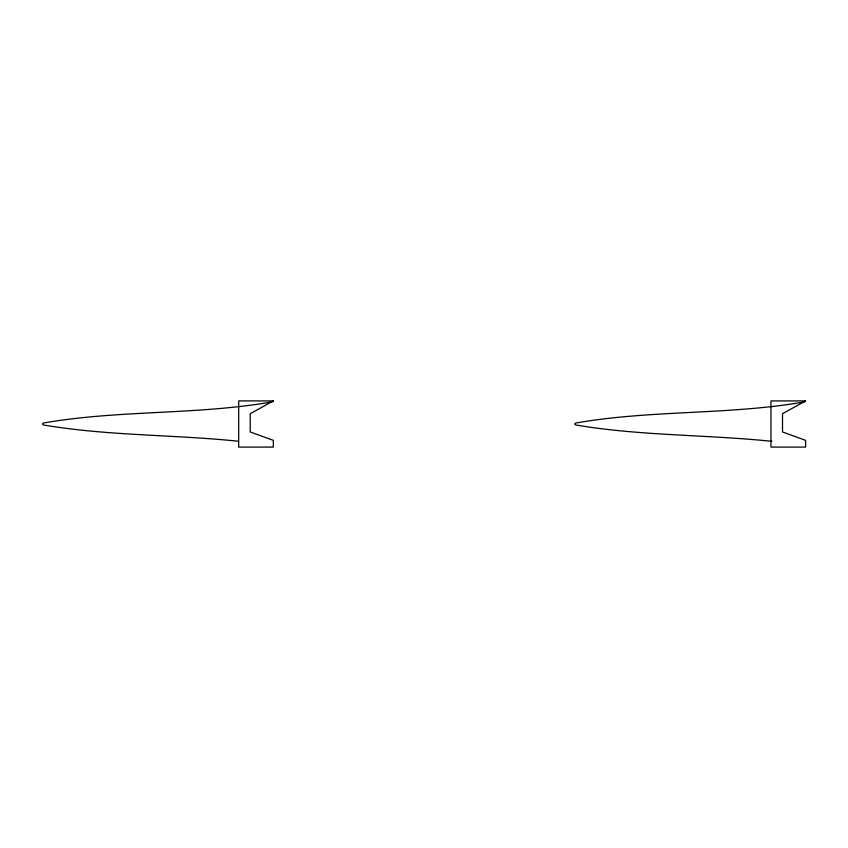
<?xml version="1.0" encoding="UTF-8"?>
<svg xmlns="http://www.w3.org/2000/svg" width="848" height="848" viewBox="0 0 848 848"><rect width="100%" height="100%" fill="white"/><g stroke="black" fill="none" stroke-linecap="round" stroke-linejoin="round"><path stroke-width="1.27" d="M273.321 400.913L250.224 413.707L250.224 431.95L273.321 440.356L273.321 447.087L238.68 447.087L238.68 400.913L273.321 400.913L272.325 401.867C196.853 415.117 118.858 409.796 43.386 423.035L42.4 424L43.386 424.965C107.601 435.904 173.448 434.536 238.235 441.214M805.6 400.913L782.513 413.707L782.513 431.95L805.6 440.356L805.6 447.087L770.959 447.087L770.959 400.913L805.6 400.913L804.614 401.867C729.142 415.117 651.147 409.796 575.675 423.035L574.679 424L575.675 424.965C640.304 435.946 706.575 434.568 771.786 441.32"/></g></svg>
